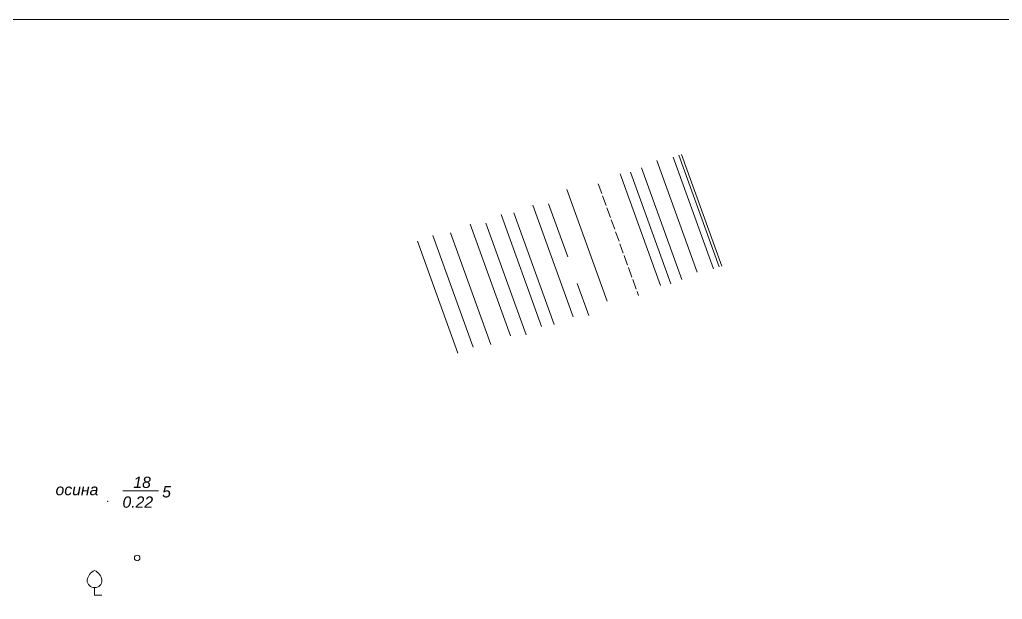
# Model space of a CAD drawing. Header units: metres. Extents: x 5191936 to 10384803, y 4968796 to 9938221.
# Drawn here: x 5192376.5 to 5192446.2, y 4969534.2 to 4969575.3 of the extents above; entities that cross this region are included whole.
import ezdxf

# ---------------------------------------------------------------- set-up
doc = ezdxf.new("R2010")
doc.units = ezdxf.units.M
doc.set_wipeout_variables(frame=1)
doc.linetypes.add('BODA', pattern=[10, 8, -2])
doc.linetypes.add('DASHED', pattern=[0.75, 0.5, -0.25])
doc.layers.get('0').update_dxf_attribs({"lineweight": 18})
doc.styles.add('Arial_K', font='ariali.ttf')
doc.styles.get("Standard").update_dxf_attribs({"font": 'arial.ttf', "width": 0.8, "oblique": 13, "height": 0.9})
doc.linetypes.add('lep', pattern='A,0.0001,-0.2,[134,ltypeshp.shx,S=0.2,R=0,X=-0.2,Y=0],-0.4,[131,ltypeshp.shx,S=0.2,R=10,X=0.2,Y=0],-0.2', length=0.8001)
doc.linetypes.add('LEP1', pattern='A,0.0001,-0.1,[134,ltypeshp.shx,S=0.1,R=0,X=-0.1,Y=0],-0.2,[134,ltypeshp.shx,S=0.1,R=360,X=0.1,Y=0],-0.1', length=0.4001)
doc.linetypes.add('LEP10kW', pattern='A,50,-2,["10кВ",Standard,S=3,R=0,X=0,Y=-1.5],-12,50', length=114)
doc.linetypes.add('OGRADA_METAL', pattern='A,4,[133,ltypeshp.shx,S=0.5,R=0,X=0,Y=0],0.1,[133,ltypeshp.shx,S=0.4,R=0,X=0,Y=0],0.1,[133,ltypeshp.shx,S=0.3,R=0,X=0,Y=0],0.1,[133,ltypeshp.shx,S=0.2,R=0,X=0,Y=0],0.1,[133,ltypeshp.shx,S=0.1,R=0,X=0,Y=0],0', length=4.4)
doc.linetypes.add('OGRADA_METAL-2', pattern='A,3,-0.5,[132,ltypeshp.shx,S=0.5,R=0,X=-0.5,Y=0],-0.5,[130,ltypeshp.shx,S=0.25,R=0,X=-0.5,Y=0.75],0.0001,[133,ltypeshp.shx,S=0.05,R=0,X=-0.55,Y=0],0.0001,[133,ltypeshp.shx,S=0.1,R=0,X=-0.6,Y=0],0.0001,[133,ltypeshp.shx,S=0.15,R=0,X=-0.65,Y=0],0', length=4.0003)
doc.linetypes.add('OGRADA_METAL-3', pattern='A,3,[133,ltypeshp.shx,S=0.5,R=0,X=-1.8,Y=0],0.1,[133,ltypeshp.shx,S=0.4,R=0,X=-1.8,Y=0],0.1,[133,ltypeshp.shx,S=0.3,R=0,X=-1.8,Y=0],0.1,[133,ltypeshp.shx,S=0.2,R=0,X=-1.8,Y=0],0.1,[133,ltypeshp.shx,S=0.1,R=0,X=-1.8,Y=0],-1,3,-1,[130,ltypeshp.shx,S=5,R=90,X=-3,Y=-0.5],1e-05,[130,ltypeshp.shx,S=5,R=270,X=-3,Y=0.5],0', length=8.40001)
doc.linetypes.add('OTKOS-5', pattern='A,0.5,[130,ltypeshp.shx,S=0.15,R=0,X=0,Y=-0.15],0.5,0.5,[130,ltypeshp.shx,S=0.3,R=0,X=0,Y=-0.3],0.5', length=2)
doc.linetypes.add('OTKOS-51', pattern='A,0.5,[130,ltypeshp.shx,S=0.25,R=0,X=0,Y=-0.25],0.5,0.5,[130,ltypeshp.shx,S=1,R=0,X=0,Y=-1],0.5', length=2)
doc.linetypes.add('OTKOS-52', pattern='A,0.5,[130,ltypeshp.shx,S=0.9,R=0,X=0,Y=-0.9],0.5,0.5,[130,ltypeshp.shx,S=2,R=0,X=0,Y=-2],0.5', length=2)
doc.linetypes.add('PERILAMET', pattern='A,10,[130,ltypeshp.shx,S=1.5,R=0,X=0,Y=-1.5],0,[130,ltypeshp.shx,S=5,R=90,X=0,Y=-3],0.1', length=10.1)
doc.linetypes.add('POLASA_DEREV', pattern='A,0,-5,[133,ltypeshp.shx,S=0.75,R=0,X=0,Y=0],0.01', length=5.01)
doc.linetypes.add('ZABOR_DEREVO', pattern='A,5,[130,ltypeshp.shx,S=0.4,R=0,X=0,Y=-0.4],0', length=5)
doc.linetypes.add('ZABOR_DEREVO-2', pattern='A,2.5,[130,ltypeshp.shx,S=0.4,R=0,X=0,Y=-0.4],2.5,-1', length=6)
doc.linetypes.add('ZABOR_SETKA', pattern='A,4.35,["V",Standard,S=0.6,R=0,X=0,Y=0],5.55,["V",Standard,S=0.6,R=180,X=0,Y=0],0.01', length=9.91)

# ---------------------------------------------------------------- blocks, each defined once
blk = doc.blocks.new('11_Фрукт500')
at = {"color": 0}
blk.add_wipeout([(0, 1.05), (-0.21, 1.07), (-0.34, 1.11), (-0.5, 1.18), (-0.59, 1.23), (-0.74, 1.36), (-0.86, 1.49), (-0.93, 1.62), (-0.99, 1.76), (-1.03, 1.88), (-1.04, 1.99), (-1.05, 2.1), (-1.03, 2.23), (-1, 2.33), (-0.95, 2.48), (-0.87, 2.66), (-0.8, 2.79), (-0.7, 2.93), (-0.7, 2.93), (-0.61, 3.05), (-0.53, 3.13), (-0.4, 3.25), (-0.25, 3.37), (-0.12, 3.44), (0, 3.5), (0, 3.5), (0.13, 3.43), (0.24, 3.37), (0.31, 3.32), (0.46, 3.2), (0.54, 3.13), (0.61, 3.05), (0.7, 2.93), (0.76, 2.85), (0.83, 2.74), (0.87, 2.66), (0.94, 2.52), (1, 2.35), (1.04, 2.18), (1.05, 2.1), (1.04, 1.94), (1.02, 1.84), (0.97, 1.7), (0.92, 1.59), (0.83, 1.46), (0.74, 1.36), (0.67, 1.29), (0.6, 1.24), (0.48, 1.16), (0.35, 1.11), (0.21, 1.07), (0.1, 1.05)], dxfattribs=at)
blk.add_lwpolyline([(1.05, 0), (0, 0), (0, 1.05, -0.414214), (-1.05, 2.1, -0.256015), (0, 3.5, -0.256015), (1.05, 2.1, -0.414214), (0, 1.05)], format="xyb", dxfattribs=at)
blk = doc.blocks.new('11_Лес_Поросль')
at = {"color": 0}
blk.add_circle((0, 0), 0.4, dxfattribs=at)
blk = doc.blocks.new('11_хар_дер_назв500')
at = {"color": 0}
blk.add_line((2.14, 1.46), (7.19, 1.46), dxfattribs=at)
blk.add_point((0, 0), dxfattribs=at)
blk.add_point((0, 0), dxfattribs=at)
at = {"color": 0, "style": 'Arial_K'}
for tag, p in [('СР_ВЫСОТА_М', (3.64, 1.88)), ('НАЗВ_ЛЕСА', (-7.39, 0.85)), ('СР_РАСТ', (7.73, 0.54)), ('СР_ТОЛЩ_М', (2.1, -0.92))]:
    blk.add_attdef(tag, p, '', height=1.6, dxfattribs=at)

msp = doc.modelspace()

# ---------------------------------------------------------------- linework, layer by layer
at = {"linetype": 'ZABOR_DEREVO-2', "ltscale": 0.09}
msp.add_line((5192421.679, 4969565.317), (5192424.539, 4969557.403), dxfattribs=at)
at = {"linetype": 'LEP10kW', "ltscale": 0.01}
msp.add_line((5192422.841, 4969565.551), (5192425.7, 4969557.638), dxfattribs=at)
at = {"linetype": 'lep', "ltscale": 0.09}
msp.add_line((5192423.24, 4969565.687), (5192426.1, 4969557.773), dxfattribs=at)
at = {"linetype": 'LEP1', "ltscale": 0.09}
msp.add_line((5192423.44, 4969565.738), (5192426.299, 4969557.824), dxfattribs=at)
at = {"linetype": 'ZABOR_DEREVO', "ltscale": 0.09}
msp.add_line((5192419.824, 4969564.488), (5192422.683, 4969556.574), dxfattribs=at)
at = {"linetype": 'ZABOR_SETKA', "ltscale": 0.037}
for p, q in [((5192420.597, 4969564.789), (5192423.457, 4969556.876)), ((5192405.809, 4969560.002), (5192408.668, 4969552.088))]:
    msp.add_line(p, q, dxfattribs=at)
at = {"linetype": 'POLASA_DEREV', "ltscale": 0.09}
msp.add_line((5192419.089, 4969564.368), (5192421.948, 4969556.454), dxfattribs=at)
at = {"linetype": 'PERILAMET', "ltscale": 0.5}
msp.add_line((5192415.302, 4969563.257), (5192418.161, 4969555.344), dxfattribs=at)
at = {"linetype": 'BODA', "ltscale": 0.09}
msp.add_line((5192417.531, 4969563.646), (5192420.391, 4969555.733), dxfattribs=at)
at = {"linetype": 'OTKOS-52', "ltscale": 0.5}
msp.add_line((5192412.888, 4969562.139), (5192415.747, 4969554.226), dxfattribs=at)
at = {"linetype": 'DASHED', "ltscale": 8}
msp.add_line((5192414.002, 4969562.239), (5192416.861, 4969554.325), dxfattribs=at)
at = {"linetype": 'OTKOS-5', "ltscale": 0.5}
msp.add_line((5192410.642, 4969561.47), (5192413.501, 4969553.556), dxfattribs=at)
at = {"linetype": 'OTKOS-51', "ltscale": 0.05}
msp.add_line((5192411.532, 4969561.607), (5192414.392, 4969553.693), dxfattribs=at)
at = {"linetype": 'POLASA_DEREV', "ltscale": 0.5}
msp.add_line((5192408.446, 4969560.801), (5192411.305, 4969552.887), dxfattribs=at)
at = {"linetype": 'OGRADA_METAL', "ltscale": 0.5}
msp.add_line((5192409.561, 4969560.861), (5192412.421, 4969552.947), dxfattribs=at)
at = {"linetype": 'OGRADA_METAL-3', "ltscale": 0.5}
msp.add_line((5192407.052, 4969560.175), (5192409.911, 4969552.261), dxfattribs=at)
at = {"linetype": 'OGRADA_METAL-2', "ltscale": 0.037}
msp.add_line((5192404.712, 4969559.581), (5192407.572, 4969551.667), dxfattribs=at)
at = {"color": 6, "ltscale": 20, "flags": 128}
msp.add_lwpolyline([(5192258.796, 4969575.285), (5192487.323, 4969575.285), (5192487.323, 4969410.659), (5192258.796, 4969410.659)], close=True, dxfattribs=at)

# ---------------------------------------------------------------- block references
at = {"color": 7, "xscale": 0.5, "yscale": 0.5, "zscale": 0.5}
msp.add_blockref('11_хар_дер_назв500', (5192382.746, 4969541.165), dxfattribs=at).add_auto_attribs({'НАЗВ_ЛЕСА': 'осина', 'СР_ВЫСОТА_М': '18', 'СР_ТОЛЩ_М': '0.22', 'СР_РАСТ': '5'})
msp.add_blockref('11_Лес_Поросль', (5192384.84, 4969537.145), dxfattribs=at)

# ---------------------------------------------------------------- next in the draw order: block references
msp.add_blockref('11_Фрукт500', (5192381.82, 4969534.518), dxfattribs=at)

doc.saveas('drawing.dxf')
